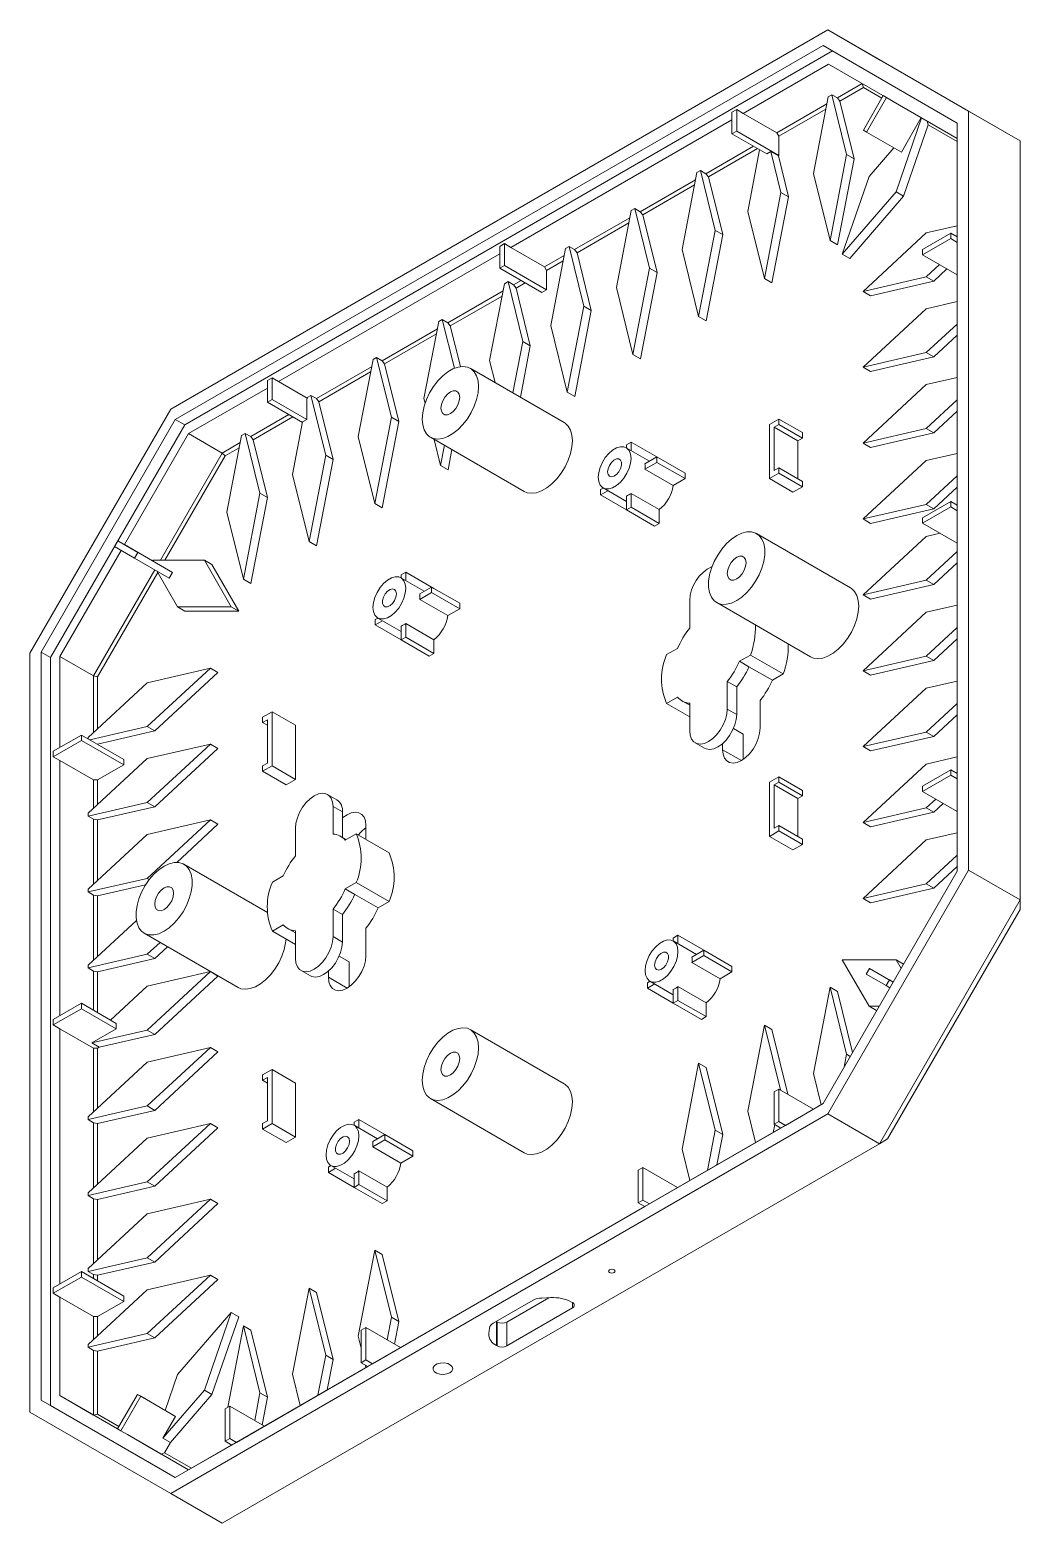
# Model space of a CAD drawing. Header units: inches. Extents: x 1584 to 2535, y 573 to 885.
# Drawn here: x 2462.7 to 2500, y 648.7 to 704.9 of the extents above; entities that cross this region are included whole.
import ezdxf

# ---------------------------------------------------------------- set-up
doc = ezdxf.new("R2010")
doc.units = ezdxf.units.IN

msp = doc.modelspace()

# ---------------------------------------------------------------- linework, layer by layer
at = {"color": 7, "linetype": 'Continuous', "lineweight": 15}
for p, q in [((2492.719, 704.892), (2467.971, 690.605)), ((2498.023, 701.829), (2492.719, 704.892)), ((2492.719, 704.892), (2494.664, 703.769)), ((2492.544, 704.3), (2468.146, 690.216)), ((2492.897, 704.096), (2468.5, 690.012)), ((2497.598, 701.381), (2492.544, 704.3)), ((2492.751, 703.603), (2489.537, 701.748)), ((2495.058, 702.271), (2492.751, 703.603)), ((2499.967, 700.707), (2494.664, 703.769)), ((2492.875, 702.451), (2492.74, 702.373)), ((2493.432, 700.2), (2492.875, 702.451)), ((2492.875, 702.451), (2493.083, 702.33)), ((2494.019, 702.871), (2493.083, 702.33)), ((2493.176, 702.212), (2494.063, 702.724)), ((2494.02, 702.871), (2494.063, 702.724)), ((2494.811, 702.414), (2494.061, 701.115)), ((2494.063, 702.724), (2494.758, 702.322)), ((2494.936, 702.341), (2494.811, 702.414)), ((2494.811, 702.414), (2495.058, 702.271)), ((2489.29, 701.891), (2489.113, 701.789)), ((2489.29, 701.075), (2489.29, 701.891)), ((2489.29, 701.891), (2489.537, 701.748)), ((2492.688, 702.102), (2490.806, 701.016)), ((2490.881, 700.887), (2492.651, 701.908)), ((2492.74, 702.373), (2492.183, 699.479)), ((2493.176, 702.212), (2493.083, 702.33)), ((2493.715, 700.037), (2493.176, 702.212)), ((2494.186, 701.042), (2494.936, 702.341)), ((2494.936, 702.341), (2495.183, 702.199)), ((2495.183, 702.199), (2495.058, 702.271)), ((2497.598, 700.804), (2495.183, 702.199)), ((2489.113, 701.503), (2480.787, 696.697)), ((2489.113, 701.789), (2489.113, 700.973)), ((2489.537, 701.748), (2490.806, 701.016)), ((2496.258, 701.578), (2495.292, 698.787)), ((2495.494, 700.287), (2496.244, 701.586)), ((2496.506, 701.313), (2495.575, 698.624)), ((2496.467, 701.457), (2496.506, 701.313)), ((2496.506, 701.313), (2497.598, 700.682)), ((2497.598, 673.208), (2497.598, 701.381)), ((2498.023, 673.25), (2498.023, 701.829)), ((2498.023, 701.829), (2499.967, 700.707)), ((2489.113, 700.973), (2489.29, 701.075)), ((2489.113, 700.973), (2490.421, 700.217)), ((2489.29, 701.075), (2490.881, 700.156)), ((2490.881, 700.887), (2490.806, 701.016)), ((2490.881, 700.156), (2490.881, 700.887)), ((2494.061, 701.115), (2494.186, 701.042)), ((2494.186, 701.042), (2495.494, 700.287)), ((2489.922, 700.506), (2488.133, 699.473)), ((2488.227, 699.354), (2490.071, 700.419)), ((2490.155, 700.371), (2489.709, 698.051)), ((2490.421, 700.217), (2490.577, 700.307)), ((2490.957, 698.771), (2490.577, 700.307)), ((2490.577, 700.307), (2490.86, 700.144)), ((2490.86, 700.144), (2490.881, 700.156)), ((2492.808, 696.957), (2493.432, 700.2)), ((2493.432, 700.2), (2493.715, 700.037)), ((2494.278, 699.373), (2495.212, 700.45)), ((2499.967, 672.128), (2499.967, 700.707)), ((2487.925, 699.593), (2487.791, 699.515)), ((2488.482, 697.342), (2487.925, 699.593)), ((2487.925, 699.593), (2488.133, 699.473)), ((2491.24, 698.608), (2490.86, 700.144)), ((2493.09, 696.793), (2493.715, 700.037)), ((2487.739, 699.245), (2485.658, 698.044)), ((2485.752, 697.926), (2487.701, 699.051)), ((2487.791, 699.515), (2487.234, 696.622)), ((2488.227, 699.354), (2488.133, 699.473)), ((2488.765, 697.179), (2488.227, 699.354)), ((2492.183, 699.479), (2492.808, 696.957)), ((2493.265, 696.447), (2494.278, 699.373)), ((2490.333, 695.528), (2490.957, 698.771)), ((2490.616, 695.365), (2491.24, 698.608)), ((2490.957, 698.771), (2491.24, 698.608)), ((2495.292, 698.787), (2493.265, 696.447)), ((2495.575, 698.624), (2493.548, 696.283)), ((2495.292, 698.787), (2495.575, 698.624)), ((2485.316, 698.087), (2484.759, 695.193)), ((2485.45, 698.164), (2485.316, 698.087)), ((2485.45, 698.164), (2485.658, 698.044)), ((2486.007, 695.914), (2485.45, 698.164)), ((2485.752, 697.926), (2485.658, 698.044)), ((2486.29, 695.75), (2485.752, 697.926)), ((2489.709, 698.051), (2490.333, 695.528)), ((2485.264, 697.816), (2483.184, 696.616)), ((2483.277, 696.497), (2485.226, 697.622)), ((2487.858, 694.099), (2488.482, 697.342)), ((2488.482, 697.342), (2488.765, 697.179)), ((2496.432, 697.245), (2497.598, 697.515)), ((2480.539, 696.84), (2480.363, 696.738)), ((2480.539, 696.023), (2480.539, 696.84)), ((2480.539, 696.84), (2480.787, 696.697)), ((2488.141, 693.936), (2488.765, 697.179)), ((2492.808, 696.957), (2493.09, 696.793)), ((2494.049, 695.044), (2496.432, 697.245)), ((2496.29, 696.624), (2497.351, 697.236)), ((2497.351, 697.032), (2496.29, 696.42)), ((2497.351, 697.236), (2497.351, 697.032)), ((2497.351, 697.236), (2497.598, 697.093)), ((2497.351, 697.032), (2497.598, 696.889)), ((2480.363, 696.452), (2472.036, 691.645)), ((2480.363, 696.738), (2480.363, 695.921)), ((2480.787, 696.697), (2482.056, 695.964)), ((2482.789, 696.388), (2482.056, 695.964)), ((2482.841, 696.658), (2482.284, 693.764)), ((2482.975, 696.736), (2482.841, 696.658)), ((2482.975, 696.736), (2483.184, 696.616)), ((2483.532, 694.485), (2482.975, 696.736)), ((2483.277, 696.497), (2483.184, 696.616)), ((2483.815, 694.322), (2483.277, 696.497)), ((2487.234, 696.622), (2487.858, 694.099)), ((2493.265, 696.447), (2493.548, 696.283)), ((2496.29, 696.42), (2496.29, 696.624)), ((2496.29, 696.42), (2497.598, 695.665)), ((2480.363, 695.921), (2480.539, 696.023)), ((2480.363, 695.921), (2481.954, 695.003)), ((2480.539, 696.023), (2482.13, 695.105)), ((2482.13, 695.835), (2482.056, 695.964)), ((2482.13, 695.835), (2482.751, 696.194)), ((2482.13, 695.105), (2482.13, 695.835)), ((2485.383, 692.67), (2486.007, 695.914)), ((2485.666, 692.507), (2486.29, 695.75)), ((2486.007, 695.914), (2486.29, 695.75)), ((2496.927, 696.052), (2496.432, 695.594)), ((2497.21, 695.889), (2496.714, 695.431)), ((2479.986, 692.438), (2480.543, 695.331)), ((2480.677, 695.409), (2480.543, 695.331)), ((2480.677, 695.409), (2481.234, 693.158)), ((2480.886, 695.289), (2480.677, 695.409)), ((2481.172, 695.454), (2480.886, 695.289)), ((2480.886, 695.289), (2480.979, 695.17)), ((2480.979, 695.17), (2481.321, 695.368)), ((2480.979, 695.17), (2481.517, 692.995)), ((2481.954, 695.003), (2482.13, 695.105)), ((2484.759, 695.193), (2485.383, 692.67)), ((2490.333, 695.528), (2490.616, 695.365)), ((2496.432, 695.594), (2494.049, 695.044)), ((2496.714, 695.431), (2494.331, 694.881)), ((2496.432, 695.594), (2496.714, 695.431)), ((2480.491, 695.061), (2478.411, 693.86)), ((2478.504, 693.742), (2480.453, 694.867)), ((2494.049, 695.044), (2494.331, 694.881)), ((2496.432, 694.388), (2497.598, 694.657)), ((2478.202, 693.98), (2478.068, 693.903)), ((2478.202, 693.98), (2478.656, 692.147)), ((2478.411, 693.86), (2478.202, 693.98)), ((2482.908, 691.242), (2483.532, 694.485)), ((2483.191, 691.078), (2483.815, 694.322)), ((2483.532, 694.485), (2483.815, 694.322)), ((2487.858, 694.099), (2488.141, 693.936)), ((2494.049, 692.186), (2496.432, 694.388)), ((2478.016, 693.632), (2475.936, 692.431)), ((2476.029, 692.313), (2477.978, 693.438)), ((2477.511, 691.009), (2478.068, 693.903)), ((2478.411, 693.86), (2478.504, 693.742)), ((2478.504, 693.742), (2478.883, 692.211)), ((2482.284, 693.764), (2482.908, 691.242)), ((2497.598, 693.814), (2496.432, 692.737)), ((2481.234, 693.158), (2480.861, 691.221)), ((2481.517, 692.995), (2481.144, 691.057)), ((2481.234, 693.158), (2481.517, 692.995)), ((2497.598, 693.39), (2496.714, 692.573)), ((2475.036, 689.58), (2475.593, 692.474)), ((2475.728, 692.552), (2475.593, 692.474)), ((2475.936, 692.431), (2475.728, 692.552)), ((2475.728, 692.552), (2476.284, 690.301)), ((2475.936, 692.431), (2476.029, 692.313)), ((2476.029, 692.313), (2476.567, 690.138)), ((2480.191, 691.607), (2479.986, 692.438)), ((2485.383, 692.67), (2485.666, 692.507)), ((2496.432, 692.737), (2494.049, 692.186)), ((2496.714, 692.573), (2494.331, 692.023)), ((2496.432, 692.737), (2496.714, 692.573)), ((2471.789, 691.788), (2471.612, 691.686)), ((2471.789, 690.972), (2471.789, 691.788)), ((2471.789, 691.788), (2472.036, 691.645)), ((2475.541, 692.204), (2473.461, 691.003)), ((2473.554, 690.884), (2475.504, 692.009)), ((2482.792, 690.106), (2479.256, 692.147)), ((2494.049, 692.186), (2494.331, 692.023)), ((2496.432, 691.53), (2497.598, 691.799)), ((2471.612, 691.4), (2468.646, 689.688)), ((2471.612, 691.686), (2471.612, 690.87)), ((2472.036, 691.645), (2473.114, 691.023)), ((2482.908, 691.242), (2483.191, 691.078)), ((2494.049, 689.329), (2496.432, 691.53)), ((2467.971, 690.605), (2462.667, 681.419)), ((2471.612, 690.87), (2471.789, 690.972)), ((2471.612, 690.87), (2472.937, 690.105)), ((2471.789, 690.972), (2473.097, 690.216)), ((2473.097, 690.936), (2473.118, 691.045)), ((2473.097, 690.216), (2473.097, 690.936)), ((2473.253, 691.123), (2473.118, 691.045)), ((2473.461, 691.003), (2473.253, 691.123)), ((2473.253, 691.123), (2473.81, 688.872)), ((2473.461, 691.003), (2473.554, 690.884)), ((2473.554, 690.884), (2474.092, 688.709)), ((2477.554, 690.837), (2477.511, 691.009)), ((2497.598, 690.956), (2496.432, 689.879)), ((2468.146, 690.216), (2463.091, 681.461)), ((2468.5, 690.012), (2468.146, 690.216)), ((2472.421, 690.403), (2470.986, 689.574)), ((2471.079, 689.455), (2472.571, 690.316)), ((2472.561, 688.152), (2472.941, 690.127)), ((2472.941, 690.127), (2473.097, 690.216)), ((2476.284, 690.301), (2475.66, 687.058)), ((2476.567, 690.138), (2475.943, 686.894)), ((2476.284, 690.301), (2476.567, 690.138)), ((2490.527, 690.031), (2490.881, 690.235)), ((2490.527, 687.99), (2490.527, 690.031)), ((2490.881, 690.031), (2490.704, 689.929)), ((2490.881, 690.235), (2490.881, 690.031)), ((2490.881, 690.235), (2491.765, 689.725)), ((2490.881, 690.031), (2491.765, 689.521)), ((2497.598, 690.532), (2496.714, 689.715)), ((2468.5, 690.012), (2463.445, 681.257)), ((2468.646, 689.688), (2466.231, 685.505)), ((2468.646, 689.688), (2469.915, 688.956)), ((2470.086, 686.723), (2470.643, 689.616)), ((2470.643, 689.616), (2470.778, 689.694)), ((2470.778, 689.694), (2471.335, 687.444)), ((2470.986, 689.574), (2470.778, 689.694)), ((2470.986, 689.574), (2471.079, 689.455)), ((2475.66, 687.058), (2475.036, 689.58)), ((2477.756, 689.549), (2481.292, 687.508)), ((2478.135, 688.486), (2477.892, 689.471)), ((2490.704, 689.929), (2490.704, 688.296)), ((2490.704, 689.929), (2491.588, 689.419)), ((2491.765, 689.521), (2491.588, 689.419)), ((2491.765, 689.725), (2491.765, 689.521)), ((2496.432, 689.879), (2494.049, 689.329)), ((2496.714, 689.715), (2494.331, 689.165)), ((2496.432, 689.879), (2496.714, 689.715)), ((2469.915, 688.956), (2467.584, 684.918)), ((2470.591, 689.346), (2469.915, 688.956)), ((2469.915, 688.956), (2470.021, 688.844)), ((2470.021, 688.844), (2470.554, 689.152)), ((2471.079, 689.455), (2471.618, 687.28)), ((2478.281, 689.246), (2478.135, 688.486)), ((2478.564, 689.083), (2478.418, 688.323)), ((2486.011, 688.648), (2485.131, 689.156)), ((2485.136, 689.266), (2485.312, 689.368)), ((2485.136, 689.154), (2485.136, 689.266)), ((2485.312, 689.368), (2485.312, 689.051)), ((2485.312, 689.368), (2486.373, 688.756)), ((2491.588, 689.419), (2491.588, 687.99)), ((2494.049, 689.329), (2494.331, 689.165)), ((2496.432, 688.672), (2497.598, 688.941)), ((2467.754, 684.918), (2470.021, 688.844)), ((2473.81, 688.872), (2473.185, 685.629)), ((2474.092, 688.709), (2473.468, 685.466)), ((2473.81, 688.872), (2474.092, 688.709)), ((2478.135, 688.486), (2478.418, 688.323)), ((2485.836, 688.548), (2486.285, 688.807)), ((2486.285, 688.602), (2485.836, 688.344)), ((2485.836, 688.344), (2486.897, 687.731)), ((2486.285, 688.807), (2486.285, 688.602)), ((2486.285, 688.807), (2487.345, 688.194)), ((2486.285, 688.602), (2487.345, 687.99)), ((2486.373, 688.756), (2486.373, 688.756)), ((2490.704, 688.296), (2490.881, 688.398)), ((2490.881, 688.398), (2490.881, 688.194)), ((2490.881, 688.398), (2491.765, 687.888)), ((2494.049, 686.471), (2496.432, 688.672)), ((2473.185, 685.629), (2472.561, 688.152)), ((2487.345, 687.99), (2486.897, 687.731)), ((2487.345, 688.194), (2487.345, 687.99)), ((2490.881, 688.194), (2490.527, 687.99)), ((2490.527, 687.99), (2491.411, 687.479)), ((2490.881, 688.194), (2491.765, 687.683)), ((2491.765, 687.888), (2491.765, 687.683)), ((2497.598, 688.098), (2496.432, 687.021)), ((2471.335, 687.444), (2470.711, 684.2)), ((2471.618, 687.28), (2470.993, 684.037)), ((2471.335, 687.444), (2471.618, 687.28)), ((2484.163, 687.582), (2484.26, 687.638)), ((2484.163, 687.378), (2484.163, 687.582)), ((2484.437, 687.536), (2484.163, 687.378)), ((2484.163, 687.378), (2485.136, 686.817)), ((2484.256, 687.641), (2485.136, 687.133)), ((2485.136, 686.816), (2485.136, 687.334)), ((2486.373, 686.824), (2485.312, 687.436)), ((2485.312, 687.436), (2485.312, 686.918)), ((2491.765, 687.683), (2491.411, 687.479)), ((2497.598, 687.674), (2496.714, 686.857)), ((2470.711, 684.2), (2470.086, 686.723)), ((2475.66, 687.058), (2475.943, 686.894)), ((2485.312, 686.918), (2485.136, 686.816)), ((2485.136, 686.816), (2486.196, 686.204)), ((2485.312, 686.918), (2486.373, 686.306)), ((2486.373, 686.824), (2486.373, 686.306)), ((2496.432, 687.021), (2494.049, 686.471)), ((2496.714, 686.857), (2494.331, 686.307)), ((2496.29, 686.519), (2497.351, 687.131)), ((2497.351, 686.927), (2496.29, 686.315)), ((2496.432, 687.021), (2496.714, 686.857)), ((2497.351, 687.131), (2497.351, 686.927)), ((2497.351, 687.131), (2497.598, 686.989)), ((2497.351, 686.927), (2497.598, 686.784)), ((2486.373, 686.306), (2486.196, 686.204)), ((2494.049, 686.471), (2494.331, 686.307)), ((2496.29, 686.315), (2496.29, 686.519)), ((2496.29, 686.315), (2497.598, 685.56)), ((2465.984, 685.648), (2465.859, 685.432)), ((2466.734, 685.215), (2465.984, 685.648)), ((2465.984, 685.648), (2466.231, 685.505)), ((2473.185, 685.629), (2473.468, 685.466)), ((2493.575, 683.879), (2490.04, 685.92)), ((2496.432, 685.814), (2494.049, 683.613)), ((2496.951, 685.934), (2496.432, 685.814)), ((2466.106, 685.289), (2463.799, 681.292)), ((2465.859, 685.432), (2466.609, 684.999)), ((2466.231, 685.505), (2467.292, 684.893)), ((2466.609, 684.999), (2466.734, 685.215)), ((2466.609, 684.999), (2467.917, 684.243)), ((2466.734, 685.215), (2468.042, 684.46)), ((2496.432, 684.163), (2497.598, 685.241)), ((2467.375, 684.556), (2465.067, 680.559)), ((2465.217, 680.524), (2467.483, 684.45)), ((2467.292, 684.893), (2467.307, 684.918)), ((2468.042, 684.46), (2467.292, 684.893)), ((2467.307, 684.918), (2469.24, 684.918)), ((2468.226, 683.163), (2467.445, 684.516)), ((2467.917, 684.243), (2468.042, 684.46)), ((2469.24, 684.918), (2470.253, 683.162)), ((2469.24, 684.918), (2469.523, 684.755)), ((2469.523, 684.755), (2470.536, 682.999)), ((2476.827, 684.47), (2476.65, 684.367)), ((2476.827, 684.153), (2476.827, 684.47)), ((2476.827, 684.47), (2477.888, 683.857)), ((2496.714, 684), (2497.598, 684.816)), ((2470.711, 684.2), (2470.993, 684.037)), ((2477.525, 683.75), (2476.646, 684.258)), ((2476.65, 684.367), (2476.65, 684.255)), ((2477.799, 683.908), (2477.351, 683.649)), ((2477.799, 683.704), (2477.799, 683.908)), ((2477.799, 683.908), (2478.86, 683.296)), ((2477.888, 683.857), (2477.888, 683.857)), ((2494.049, 683.613), (2496.432, 684.163)), ((2494.331, 683.449), (2496.714, 684)), ((2496.432, 684.163), (2496.714, 684)), ((2477.351, 683.445), (2477.799, 683.704)), ((2477.351, 683.445), (2478.412, 682.833)), ((2477.799, 683.704), (2478.86, 683.092)), ((2478.86, 683.092), (2478.86, 683.296)), ((2487.522, 682.361), (2487.522, 683.397)), ((2488.54, 683.322), (2492.075, 681.281)), ((2494.049, 683.613), (2494.331, 683.449)), ((2470.253, 683.162), (2468.226, 683.163)), ((2468.226, 683.163), (2468.509, 682.999)), ((2470.536, 682.999), (2468.509, 682.999)), ((2470.253, 683.162), (2470.536, 682.999)), ((2475.775, 682.74), (2475.678, 682.683)), ((2475.771, 682.742), (2476.65, 682.234)), ((2478.412, 682.833), (2478.86, 683.092)), ((2496.432, 682.956), (2494.049, 680.755)), ((2497.598, 683.225), (2496.432, 682.956)), ((2475.678, 682.683), (2475.678, 682.479)), ((2475.678, 682.479), (2475.952, 682.638)), ((2475.678, 682.479), (2476.65, 681.918)), ((2476.65, 682.436), (2476.65, 681.918)), ((2477.888, 681.925), (2476.827, 682.538)), ((2476.827, 682.02), (2476.827, 682.538)), ((2496.432, 681.305), (2497.598, 682.383)), ((2476.65, 681.918), (2476.827, 682.02)), ((2476.65, 681.918), (2477.711, 681.306)), ((2476.827, 682.02), (2477.888, 681.408)), ((2477.888, 681.408), (2477.888, 681.925)), ((2486.65, 681.363), (2487.06, 681.599)), ((2496.714, 681.142), (2497.598, 681.958)), ((2462.667, 681.419), (2462.667, 652.84)), ((2463.091, 681.461), (2463.091, 653.288)), ((2463.445, 681.257), (2463.091, 681.461)), ((2463.445, 681.257), (2463.445, 653.084)), ((2463.799, 681.292), (2463.799, 677.867)), ((2463.799, 681.292), (2465.067, 680.559)), ((2477.711, 681.306), (2477.888, 681.408)), ((2489.808, 681.348), (2489.398, 681.112)), ((2489.398, 681.112), (2489.752, 680.908)), ((2489.808, 681.348), (2491.045, 680.634)), ((2494.049, 680.755), (2496.432, 681.305)), ((2494.331, 680.592), (2496.714, 681.142)), ((2496.432, 681.305), (2496.714, 681.142)), ((2465.067, 680.559), (2465.067, 678.44)), ((2465.067, 680.559), (2465.217, 680.524)), ((2465.217, 678.578), (2465.217, 680.524)), ((2467.087, 678.654), (2469.47, 680.855)), ((2469.47, 680.855), (2467.087, 680.305)), ((2467.369, 678.491), (2469.752, 680.692)), ((2469.47, 680.855), (2469.752, 680.692)), ((2489.752, 680.908), (2490.636, 680.397)), ((2491.045, 680.634), (2490.636, 680.397)), ((2494.049, 680.755), (2494.331, 680.592)), ((2467.087, 680.305), (2464.859, 678.248)), ((2488.936, 680.349), (2488.936, 679.314)), ((2489.29, 680.145), (2488.936, 680.349)), ((2489.29, 680.145), (2489.29, 679.11)), ((2496.432, 680.098), (2494.049, 677.897)), ((2497.598, 680.367), (2496.432, 680.098)), ((2487.06, 679.762), (2486.65, 679.525)), ((2486.65, 679.525), (2487.522, 679.022)), ((2487.229, 679.623), (2487.522, 679.454)), ((2487.522, 678.498), (2487.522, 679.533)), ((2490.174, 679.635), (2490.174, 678.6)), ((2496.432, 678.447), (2497.598, 679.525)), ((2471.789, 679.214), (2471.435, 679.009)), ((2471.435, 679.009), (2471.435, 678.805)), ((2471.435, 678.805), (2471.612, 678.907)), ((2471.435, 678.805), (2471.612, 678.703)), ((2471.612, 678.907), (2471.612, 677.274)), ((2471.789, 677.172), (2471.789, 679.214)), ((2471.789, 679.214), (2472.673, 678.703)), ((2489.29, 679.11), (2488.936, 679.314)), ((2496.714, 678.284), (2497.598, 679.1)), ((2464.612, 678.336), (2463.551, 677.724)), ((2464.612, 678.132), (2464.612, 678.336)), ((2464.612, 678.336), (2466.203, 677.418)), ((2464.859, 678.248), (2464.859, 678.193)), ((2464.926, 678.155), (2467.087, 678.654)), ((2465.217, 677.994), (2467.369, 678.491)), ((2467.087, 678.654), (2467.369, 678.491)), ((2472.673, 676.662), (2472.673, 678.703)), ((2489.168, 678.582), (2489.537, 678.37)), ((2489.537, 677.42), (2489.537, 678.37)), ((2494.049, 677.897), (2496.432, 678.447)), ((2494.331, 677.734), (2496.714, 678.284)), ((2496.432, 678.447), (2496.714, 678.284)), ((2463.551, 677.52), (2464.612, 678.132)), ((2463.551, 677.724), (2463.551, 677.52)), ((2464.612, 678.132), (2466.203, 677.214)), ((2465.217, 677.994), (2465.2, 677.997)), ((2465.217, 677.987), (2465.217, 677.994)), ((2467.087, 675.796), (2469.47, 677.997)), ((2469.47, 677.997), (2467.087, 677.447)), ((2467.369, 675.633), (2469.752, 677.834)), ((2469.47, 677.997), (2469.752, 677.834)), ((2487.729, 678.04), (2488.083, 677.836)), ((2488.759, 677.783), (2488.759, 678.013)), ((2494.049, 677.897), (2494.331, 677.734)), ((2463.551, 677.52), (2463.799, 677.377)), ((2463.799, 677.377), (2463.799, 667.762)), ((2463.799, 677.377), (2465.067, 676.645)), ((2467.087, 677.447), (2464.859, 675.39)), ((2465.217, 676.645), (2466.203, 677.214)), ((2466.203, 677.214), (2466.203, 677.418)), ((2471.612, 677.274), (2471.435, 677.172)), ((2471.435, 676.968), (2471.789, 677.172)), ((2471.435, 677.172), (2471.435, 676.968)), ((2471.789, 677.172), (2472.673, 676.662)), ((2496.432, 677.24), (2494.049, 675.039)), ((2497.598, 677.51), (2496.432, 677.24)), ((2465.067, 676.645), (2465.067, 675.582)), ((2465.067, 676.645), (2465.217, 676.645)), ((2465.217, 675.72), (2465.217, 676.645)), ((2471.435, 676.968), (2472.319, 676.458)), ((2472.319, 676.458), (2472.673, 676.662)), ((2490.881, 676.762), (2490.527, 676.558)), ((2490.527, 676.558), (2490.527, 674.517)), ((2490.704, 676.456), (2490.881, 676.558)), ((2490.881, 676.558), (2490.881, 676.762)), ((2490.881, 676.762), (2491.765, 676.252)), ((2490.881, 676.558), (2491.765, 676.048)), ((2496.29, 676.414), (2497.351, 677.027)), ((2497.351, 676.823), (2496.29, 676.21)), ((2497.351, 677.027), (2497.351, 676.823)), ((2497.351, 677.027), (2497.598, 676.884)), ((2497.351, 676.823), (2497.598, 676.68)), ((2474.233, 675.895), (2473.88, 676.099)), ((2490.704, 674.823), (2490.704, 676.456)), ((2490.704, 676.456), (2491.588, 675.946)), ((2491.588, 675.946), (2491.765, 676.048)), ((2491.765, 676.048), (2491.765, 676.252)), ((2496.29, 676.21), (2496.29, 676.414)), ((2496.29, 676.21), (2497.598, 675.455)), ((2464.859, 675.282), (2467.087, 675.796)), ((2465.217, 675.136), (2467.369, 675.633)), ((2467.087, 675.796), (2467.369, 675.633)), ((2474.087, 674.606), (2474.087, 675.641)), ((2474.441, 675.437), (2474.087, 675.641)), ((2474.441, 674.48), (2474.441, 675.437)), ((2491.588, 674.517), (2491.588, 675.946)), ((2494.049, 675.039), (2496.432, 675.589)), ((2494.331, 674.876), (2496.714, 675.426)), ((2496.432, 675.589), (2496.791, 675.921)), ((2496.432, 675.589), (2496.714, 675.426)), ((2496.714, 675.426), (2497.074, 675.758)), ((2464.859, 675.282), (2464.859, 675.39)), ((2464.859, 675.282), (2465.067, 675.162)), ((2465.067, 675.162), (2465.067, 672.724)), ((2465.217, 675.136), (2465.067, 675.162)), ((2465.217, 672.862), (2465.217, 675.136)), ((2469.47, 675.139), (2467.087, 674.589)), ((2467.087, 672.938), (2469.47, 675.139)), ((2468.198, 673.54), (2469.752, 674.976)), ((2469.47, 675.139), (2469.752, 674.976)), ((2475.324, 674.402), (2475.324, 674.927)), ((2490.881, 674.925), (2490.704, 674.823)), ((2490.881, 674.721), (2490.881, 674.925)), ((2490.881, 674.925), (2491.765, 674.415)), ((2494.049, 675.039), (2494.331, 674.876)), ((2467.087, 674.589), (2464.859, 672.532)), ((2472.673, 674.825), (2472.673, 673.789)), ((2474.584, 674.397), (2474.38, 674.515)), ((2474.959, 674.613), (2474.549, 674.377)), ((2474.959, 674.613), (2476.196, 673.899)), ((2490.527, 674.517), (2490.881, 674.721)), ((2490.527, 674.517), (2491.411, 674.006)), ((2490.881, 674.721), (2491.765, 674.211)), ((2491.765, 674.211), (2491.765, 674.415)), ((2496.432, 674.382), (2494.049, 672.181)), ((2497.598, 674.652), (2496.432, 674.382)), ((2491.411, 674.006), (2491.765, 674.211)), ((2496.432, 672.731), (2497.598, 673.809)), ((2471.615, 671.656), (2468.473, 673.47)), ((2492.544, 664.453), (2497.598, 673.208)), ((2492.719, 664.065), (2498.023, 673.25)), ((2496.714, 672.568), (2497.598, 673.384)), ((2498.023, 673.25), (2499.967, 672.128)), ((2464.859, 672.424), (2467.087, 672.938)), ((2465.217, 672.278), (2467.029, 672.696)), ((2467.087, 672.938), (2467.166, 672.892)), ((2472.211, 673.027), (2471.801, 672.79)), ((2474.549, 672.539), (2474.959, 672.776)), ((2474.959, 672.776), (2476.196, 672.061)), ((2494.049, 672.181), (2496.432, 672.731)), ((2496.432, 672.731), (2496.714, 672.568)), ((2464.859, 672.532), (2464.859, 672.424)), ((2465.067, 672.304), (2464.859, 672.424)), ((2465.067, 672.304), (2465.067, 669.866)), ((2465.217, 672.278), (2465.067, 672.304)), ((2465.217, 670.004), (2465.217, 672.278)), ((2474.549, 672.539), (2474.903, 672.335)), ((2474.903, 672.335), (2475.787, 671.825)), ((2475.787, 671.825), (2476.196, 672.061)), ((2494.049, 672.181), (2494.331, 672.018)), ((2494.331, 672.018), (2496.714, 672.568)), ((2494.664, 662.942), (2499.967, 672.128)), ((2499.967, 671.769), (2499.967, 672.128)), ((2474.087, 670.742), (2474.087, 671.777)), ((2474.441, 671.573), (2474.087, 671.777)), ((2474.441, 670.538), (2474.441, 671.573)), ((2499.967, 671.769), (2494.974, 663.122)), ((2466.679, 671.354), (2464.859, 669.674)), ((2471.801, 670.953), (2472.211, 671.189)), ((2471.801, 670.953), (2472.673, 670.45)), ((2472.38, 671.051), (2472.673, 670.882)), ((2472.673, 670.961), (2472.673, 669.925)), ((2475.324, 670.027), (2475.324, 671.063)), ((2466.973, 670.872), (2470.509, 668.831)), ((2467.087, 670.08), (2467.57, 670.527)), ((2467.369, 669.917), (2467.853, 670.364)), ((2474.441, 670.538), (2474.087, 670.742)), ((2487.778, 670.072), (2486.899, 670.58)), ((2486.903, 670.689), (2487.08, 670.792)), ((2486.903, 670.577), (2486.903, 670.689)), ((2487.08, 670.792), (2488.141, 670.179)), ((2487.08, 670.792), (2487.08, 670.475)), ((2464.859, 669.566), (2467.087, 670.08)), ((2465.217, 669.42), (2467.369, 669.917)), ((2467.087, 670.08), (2467.369, 669.917)), ((2474.319, 670.01), (2474.688, 669.797)), ((2474.688, 669.797), (2474.688, 668.847)), ((2487.604, 669.971), (2488.052, 670.23)), ((2488.052, 670.026), (2487.604, 669.767)), ((2488.052, 670.23), (2488.052, 670.026)), ((2488.052, 670.23), (2489.113, 669.618)), ((2488.052, 670.026), (2489.113, 669.414)), ((2488.141, 670.179), (2488.141, 670.179)), ((2494.278, 668.118), (2493.265, 669.874)), ((2493.265, 669.874), (2495.292, 669.874)), ((2495.292, 669.874), (2495.482, 669.544)), ((2495.292, 669.874), (2495.575, 669.71)), ((2464.859, 669.674), (2464.859, 669.566)), ((2465.067, 669.446), (2464.859, 669.566)), ((2465.067, 669.446), (2465.067, 667.969)), ((2465.217, 669.42), (2465.067, 669.446)), ((2465.217, 667.882), (2465.217, 669.42)), ((2469.47, 669.424), (2467.087, 667.222)), ((2467.087, 668.873), (2469.47, 669.424)), ((2469.752, 669.26), (2467.369, 667.059)), ((2469.47, 669.424), (2469.752, 669.26)), ((2472.88, 669.467), (2473.233, 669.263)), ((2473.91, 669.441), (2473.91, 669.211)), ((2487.604, 669.767), (2488.665, 669.155)), ((2489.113, 669.414), (2488.665, 669.155)), ((2489.113, 669.618), (2489.113, 669.414)), ((2494.293, 669.548), (2494.168, 669.332)), ((2494.168, 669.332), (2494.918, 668.899)), ((2495.043, 669.115), (2494.293, 669.548)), ((2494.293, 669.548), (2495.187, 669.032)), ((2495.575, 669.71), (2495.577, 669.707)), ((2465.707, 667.599), (2467.087, 668.873)), ((2485.931, 669.005), (2486.028, 669.062)), ((2485.931, 668.801), (2485.931, 669.005)), ((2486.205, 668.959), (2485.931, 668.801)), ((2485.931, 668.801), (2486.903, 668.24)), ((2486.024, 669.064), (2486.903, 668.556)), ((2486.903, 668.24), (2486.903, 668.758)), ((2488.141, 668.247), (2487.08, 668.86)), ((2487.08, 668.86), (2487.08, 668.342)), ((2492.183, 665.593), (2492.808, 668.836)), ((2492.808, 668.836), (2493.432, 666.313)), ((2492.808, 668.836), (2493.09, 668.673)), ((2493.09, 668.673), (2493.657, 666.382)), ((2494.918, 668.899), (2495.043, 669.115)), ((2494.918, 668.899), (2495.062, 668.815)), ((2495.043, 669.115), (2495.187, 669.032)), ((2464.612, 668.232), (2463.551, 667.619)), ((2464.612, 668.028), (2464.612, 668.232)), ((2464.612, 668.232), (2465.92, 667.476)), ((2487.08, 668.342), (2486.903, 668.24)), ((2486.903, 668.24), (2487.964, 667.628)), ((2487.08, 668.342), (2488.141, 667.73)), ((2488.141, 668.247), (2488.141, 667.73)), ((2494.66, 668.118), (2494.278, 668.118)), ((2494.278, 668.118), (2494.561, 667.955)), ((2463.551, 667.415), (2464.612, 668.028)), ((2463.551, 667.619), (2463.551, 667.415)), ((2464.612, 668.028), (2465.92, 667.272)), ((2488.141, 667.73), (2487.964, 667.628)), ((2494.565, 667.955), (2494.561, 667.955)), ((2463.551, 667.415), (2463.799, 667.272)), ((2463.799, 667.272), (2463.799, 657.658)), ((2465.067, 666.54), (2463.799, 667.272)), ((2464.998, 666.74), (2465.92, 667.272)), ((2467.087, 667.222), (2464.998, 666.74)), ((2467.369, 667.059), (2465.281, 666.577)), ((2465.92, 667.272), (2465.92, 667.476)), ((2467.087, 667.222), (2467.369, 667.059)), ((2482.792, 665.202), (2479.256, 667.243)), ((2489.709, 664.164), (2490.333, 667.407)), ((2490.333, 667.407), (2490.935, 664.972)), ((2490.333, 667.407), (2490.616, 667.244)), ((2490.616, 667.244), (2491.218, 664.809)), ((2464.998, 666.74), (2465.281, 666.577)), ((2465.067, 666.54), (2465.067, 664.15)), ((2465.067, 666.54), (2465.217, 666.54)), ((2465.217, 666.54), (2465.281, 666.577)), ((2465.217, 664.288), (2465.217, 666.54)), ((2467.087, 666.016), (2469.47, 666.566)), ((2469.47, 666.566), (2467.087, 664.365)), ((2469.47, 666.566), (2469.752, 666.402)), ((2464.859, 663.958), (2467.087, 666.016)), ((2469.752, 666.402), (2467.369, 664.201)), ((2487.234, 662.735), (2487.858, 665.979)), ((2487.858, 665.979), (2488.482, 663.456)), ((2487.858, 665.979), (2488.141, 665.815)), ((2493.432, 666.313), (2493.339, 665.831)), ((2493.432, 666.313), (2493.571, 666.233)), ((2471.435, 665.537), (2471.789, 665.741)), ((2471.435, 665.332), (2471.435, 665.537)), ((2471.612, 665.434), (2471.435, 665.332)), ((2471.435, 665.332), (2471.612, 665.23)), ((2471.612, 663.801), (2471.612, 665.434)), ((2471.789, 665.741), (2471.789, 663.699)), ((2471.789, 665.741), (2472.673, 665.23)), ((2488.141, 665.815), (2488.765, 663.293)), ((2492.475, 664.414), (2492.183, 665.593)), ((2472.673, 665.23), (2472.673, 663.189)), ((2490.704, 664.902), (2490.881, 665.004)), ((2490.704, 663.677), (2490.704, 664.902)), ((2490.881, 665.004), (2490.881, 663.779)), ((2490.881, 665.004), (2492.189, 664.249)), ((2467.087, 664.365), (2464.859, 663.85)), ((2467.369, 664.201), (2465.217, 663.704)), ((2467.087, 664.365), (2467.369, 664.201)), ((2468.146, 650.369), (2492.544, 664.453)), ((2477.756, 664.645), (2481.292, 662.604)), ((2490, 662.985), (2489.709, 664.164)), ((2491.128, 663.636), (2492.544, 664.453)), ((2464.859, 663.958), (2464.859, 663.85)), ((2464.859, 663.85), (2465.067, 663.73)), ((2465.067, 663.73), (2465.067, 661.292)), ((2465.067, 663.73), (2465.217, 663.704)), ((2465.217, 661.43), (2465.217, 663.704)), ((2469.47, 663.708), (2467.087, 661.507)), ((2467.087, 663.158), (2469.47, 663.708)), ((2467.971, 649.777), (2492.719, 664.065)), ((2469.47, 663.708), (2469.752, 663.545)), ((2471.435, 663.699), (2471.612, 663.801)), ((2471.789, 663.699), (2471.435, 663.495)), ((2471.435, 663.495), (2471.435, 663.699)), ((2471.789, 663.699), (2472.673, 663.189)), ((2475.758, 663.132), (2474.878, 663.64)), ((2475.059, 663.852), (2474.882, 663.75)), ((2474.882, 663.75), (2474.882, 663.638)), ((2475.059, 663.852), (2476.12, 663.24)), ((2475.059, 663.536), (2475.059, 663.852)), ((2490.722, 663.666), (2490.665, 663.369)), ((2490.881, 663.779), (2490.704, 663.677)), ((2490.704, 663.677), (2490.951, 663.534)), ((2490.881, 663.779), (2491.128, 663.636)), ((2490.951, 663.534), (2491.128, 663.636)), ((2492.719, 664.065), (2494.664, 662.942)), ((2464.859, 661.1), (2467.087, 663.158)), ((2469.752, 663.545), (2467.369, 661.343)), ((2471.435, 663.495), (2472.319, 662.985)), ((2472.673, 663.189), (2472.319, 662.985)), ((2476.032, 663.291), (2475.583, 663.032)), ((2475.583, 662.828), (2476.032, 663.086)), ((2476.032, 663.086), (2476.032, 663.291)), ((2476.032, 663.291), (2477.092, 662.678)), ((2476.032, 663.086), (2477.092, 662.474)), ((2476.12, 663.24), (2476.12, 663.24)), ((2486.002, 660.677), (2490.951, 663.534)), ((2488.482, 663.456), (2488.19, 661.94)), ((2488.482, 663.456), (2488.765, 663.293)), ((2488.765, 663.293), (2488.544, 662.144)), ((2494.974, 663.122), (2494.664, 662.942)), ((2469.915, 648.655), (2494.664, 662.942)), ((2475.583, 662.828), (2476.644, 662.215)), ((2476.644, 662.215), (2477.092, 662.474)), ((2477.092, 662.474), (2477.092, 662.678)), ((2487.525, 661.556), (2487.234, 662.735)), ((2474.007, 662.122), (2473.91, 662.066)), ((2473.91, 662.066), (2473.91, 661.862)), ((2473.91, 661.862), (2474.184, 662.02)), ((2474.003, 662.125), (2474.882, 661.617)), ((2476.12, 661.308), (2475.059, 661.92)), ((2475.059, 661.402), (2475.059, 661.92)), ((2485.577, 661.942), (2485.754, 662.044)), ((2485.577, 660.717), (2485.577, 661.942)), ((2485.754, 662.044), (2485.754, 660.82)), ((2485.754, 662.044), (2487.063, 661.289)), ((2467.087, 661.507), (2464.859, 660.992)), ((2467.087, 661.507), (2467.369, 661.343)), ((2473.91, 661.862), (2474.882, 661.301)), ((2474.882, 661.818), (2474.882, 661.3)), ((2474.882, 661.3), (2475.059, 661.402)), ((2475.059, 661.402), (2476.12, 660.79)), ((2464.859, 661.1), (2464.859, 660.992)), ((2464.859, 660.992), (2465.067, 660.872)), ((2465.067, 660.872), (2465.067, 658.435)), ((2465.067, 660.872), (2465.217, 660.846)), ((2467.369, 661.343), (2465.217, 660.846)), ((2465.217, 658.573), (2465.217, 660.846)), ((2467.087, 660.3), (2469.47, 660.85)), ((2469.47, 660.85), (2467.087, 658.649)), ((2469.47, 660.85), (2469.752, 660.687)), ((2474.882, 661.3), (2475.943, 660.688)), ((2475.943, 660.688), (2476.12, 660.79)), ((2476.12, 660.79), (2476.12, 661.308)), ((2485.754, 660.82), (2485.577, 660.717)), ((2485.754, 660.82), (2486.002, 660.677)), ((2464.859, 658.242), (2467.087, 660.3)), ((2469.752, 660.687), (2467.369, 658.485)), ((2475.572, 654.656), (2485.825, 660.575)), ((2485.577, 660.717), (2485.825, 660.575)), ((2485.825, 660.575), (2486.002, 660.677)), ((2467.087, 658.649), (2464.859, 658.135)), ((2467.087, 658.649), (2467.369, 658.485)), ((2475.66, 658.937), (2475.036, 655.694)), ((2476.284, 656.415), (2475.66, 658.937)), ((2475.66, 658.937), (2475.943, 658.774)), ((2476.567, 656.251), (2475.943, 658.774)), ((2464.612, 658.127), (2463.551, 657.515)), ((2464.612, 657.923), (2464.612, 658.127)), ((2464.612, 658.127), (2466.203, 657.208)), ((2464.859, 658.242), (2464.859, 658.135)), ((2464.859, 658.135), (2465.067, 658.014)), ((2465.067, 658.014), (2465.217, 657.988)), ((2465.067, 658.014), (2465.067, 657.864)), ((2467.369, 658.485), (2465.217, 657.988)), ((2465.217, 657.778), (2465.217, 657.988)), ((2467.087, 657.442), (2469.47, 657.992)), ((2469.47, 657.992), (2467.087, 655.791)), ((2469.47, 657.992), (2469.752, 657.829)), ((2463.551, 657.311), (2464.612, 657.923)), ((2463.551, 657.515), (2463.551, 657.311)), ((2464.612, 657.923), (2466.203, 657.004)), ((2464.859, 655.384), (2467.087, 657.442)), ((2469.752, 657.829), (2467.369, 655.628)), ((2473.185, 657.508), (2472.561, 654.265)), ((2473.81, 654.986), (2473.185, 657.508)), ((2473.185, 657.508), (2473.468, 657.345)), ((2463.551, 657.311), (2463.799, 657.168)), ((2463.799, 657.168), (2463.799, 653.457)), ((2463.799, 657.168), (2465.067, 656.435)), ((2465.217, 656.435), (2466.203, 657.004)), ((2466.203, 657.004), (2466.203, 657.208)), ((2474.092, 654.823), (2473.468, 657.345)), ((2481.627, 657.049), (2480.123, 656.181)), ((2482.216, 657.144), (2480.628, 656.227)), ((2482.294, 657.147), (2481.945, 657.133)), ((2483.103, 656.962), (2483.072, 656.98)), ((2465.067, 656.435), (2465.067, 655.577)), ((2465.067, 656.435), (2465.217, 656.435)), ((2465.217, 655.715), (2465.217, 656.435)), ((2468.226, 654.249), (2470.253, 656.59)), ((2470.253, 656.59), (2469.24, 653.664)), ((2470.536, 656.426), (2469.523, 653.501)), ((2470.253, 656.59), (2470.536, 656.426)), ((2476.121, 655.564), (2476.284, 656.415)), ((2476.284, 656.415), (2476.567, 656.251)), ((2480.628, 655.329), (2483.103, 656.758)), ((2467.087, 655.791), (2464.859, 655.277)), ((2467.087, 655.791), (2467.369, 655.628)), ((2470.711, 656.08), (2470.122, 653.02)), ((2471.335, 653.557), (2470.711, 656.08)), ((2470.711, 656.08), (2470.993, 655.916)), ((2471.618, 653.394), (2470.993, 655.916)), ((2475.324, 656.023), (2475.148, 655.921)), ((2475.148, 655.921), (2475.148, 654.696)), ((2475.324, 654.799), (2475.324, 656.023)), ((2475.324, 656.023), (2476.633, 655.268)), ((2476.404, 655.4), (2476.567, 656.251)), ((2479.978, 655.997), (2479.953, 655.796)), ((2480.244, 656.245), (2480.244, 655.347)), ((2480.274, 656.227), (2480.244, 656.245)), ((2480.274, 655.329), (2480.274, 656.227)), ((2480.628, 656.227), (2480.628, 655.329)), ((2464.859, 655.384), (2464.859, 655.277)), ((2464.859, 655.277), (2465.067, 655.156)), ((2467.369, 655.628), (2465.217, 655.131)), ((2475.036, 655.694), (2475.148, 655.243)), ((2480.244, 655.347), (2480.274, 655.329)), ((2465.067, 655.156), (2465.067, 652.725)), ((2465.067, 655.156), (2465.217, 655.131)), ((2465.217, 652.76), (2465.217, 655.131)), ((2473.518, 653.47), (2473.81, 654.986)), ((2473.81, 654.986), (2474.092, 654.823)), ((2473.871, 653.674), (2474.092, 654.823)), ((2475.148, 654.696), (2475.324, 654.799)), ((2475.148, 654.696), (2475.395, 654.554)), ((2475.305, 654.605), (2475.328, 654.515)), ((2475.324, 654.799), (2475.572, 654.656)), ((2475.572, 654.656), (2475.395, 654.554)), ((2467.76, 652.902), (2468.226, 654.249)), ((2470.445, 651.696), (2475.395, 654.554)), ((2472.561, 654.265), (2472.853, 653.086)), ((2466.716, 653.504), (2465.966, 652.205)), ((2466.841, 653.432), (2466.716, 653.504)), ((2466.716, 653.504), (2468.024, 652.749)), ((2469.24, 653.664), (2467.677, 651.86)), ((2469.523, 653.501), (2467.96, 651.697)), ((2469.24, 653.664), (2469.523, 653.501)), ((2471.136, 652.523), (2471.335, 653.557)), ((2471.335, 653.557), (2471.618, 653.394)), ((2463.091, 653.288), (2468.146, 650.369)), ((2463.445, 653.084), (2463.091, 653.288)), ((2463.445, 653.084), (2468.146, 650.369)), ((2463.799, 653.457), (2465.966, 652.205)), ((2463.799, 653.457), (2465.067, 652.725)), ((2466.091, 652.133), (2466.841, 653.432)), ((2466.841, 653.432), (2468.149, 652.677)), ((2470.198, 653.064), (2470.021, 652.962)), ((2470.021, 652.962), (2470.021, 651.737)), ((2470.198, 651.839), (2470.198, 653.064)), ((2470.198, 653.064), (2471.506, 652.309)), ((2471.418, 652.359), (2471.618, 653.394)), ((2462.667, 652.84), (2467.971, 649.777)), ((2465.067, 652.725), (2465.217, 652.76)), ((2465.067, 652.725), (2465.966, 652.205)), ((2466.019, 652.297), (2465.217, 652.76)), ((2467.677, 651.86), (2468.149, 652.677)), ((2468.149, 652.677), (2468.024, 652.749)), ((2465.966, 652.205), (2466.091, 652.133)), ((2466.091, 652.133), (2466.339, 651.99)), ((2466.339, 651.99), (2468.646, 650.658)), ((2467.607, 651.258), (2466.339, 651.99)), ((2467.677, 651.86), (2467.96, 651.697)), ((2470.021, 651.737), (2470.198, 651.839)), ((2470.198, 651.839), (2470.445, 651.696)), ((2467.607, 651.258), (2467.735, 651.306)), ((2467.607, 651.258), (2468.646, 650.658)), ((2467.735, 651.306), (2467.96, 651.697)), ((2468.752, 650.719), (2467.735, 651.306)), ((2468.646, 650.658), (2470.269, 651.594)), ((2470.021, 651.737), (2470.269, 651.594)), ((2470.269, 651.594), (2470.445, 651.696)), ((2467.971, 649.777), (2469.915, 648.655))]:
    msp.add_line(p, q, dxfattribs=at)
at = {"color": 8, "linetype": 'Continuous', "lineweight": 15}
for p, q in [((2488.759, 677.783), (2489.467, 677.375)), ((2473.91, 669.211), (2474.617, 668.803)), ((2483.103, 656.758), (2483.103, 656.962))]:
    msp.add_line(p, q, dxfattribs=at)
at = {"color": 7, "linetype": 'Continuous', "lineweight": 15, "flags": 128}
for points in [[(2479.567, 691.46), (2479.549, 691.675), (2479.495, 691.862), (2479.408, 692.014), (2479.29, 692.126), (2479.146, 692.195), (2478.979, 692.217), (2478.797, 692.194), (2478.604, 692.124), (2478.409, 692.011), (2478.216, 691.859), (2478.034, 691.672), (2477.867, 691.457), (2477.723, 691.221), (2477.605, 690.972), (2477.517, 690.72), (2477.464, 690.471), (2477.446, 690.236), (2477.464, 690.021), (2477.517, 689.835), (2477.605, 689.683), (2477.723, 689.571), (2477.867, 689.502), (2478.034, 689.479), (2478.216, 689.503), (2478.409, 689.572), (2478.604, 689.685), (2478.797, 689.838), (2478.979, 690.025), (2479.146, 690.24), (2479.29, 690.476), (2479.408, 690.724), (2479.495, 690.977), (2479.549, 691.225), (2479.567, 691.46)], [(2478.86, 691.052), (2478.843, 691.168), (2478.792, 691.253), (2478.714, 691.298), (2478.616, 691.3), (2478.506, 691.256), (2478.397, 691.173), (2478.299, 691.058), (2478.22, 690.923), (2478.17, 690.78), (2478.153, 690.644), (2478.17, 690.528), (2478.22, 690.443), (2478.299, 690.398), (2478.397, 690.397), (2478.506, 690.44), (2478.616, 690.523), (2478.714, 690.638), (2478.792, 690.773), (2478.843, 690.916), (2478.86, 691.052)], [(2481.292, 687.508), (2481.403, 687.461), (2481.569, 687.438), (2481.752, 687.462), (2481.944, 687.531), (2482.14, 687.644), (2482.332, 687.797), (2482.515, 687.984), (2482.681, 688.199), (2482.826, 688.434), (2482.944, 688.683), (2483.031, 688.936), (2483.085, 689.184), (2483.103, 689.419), (2483.085, 689.634), (2483.031, 689.821), (2482.944, 689.973), (2482.826, 690.085), (2482.792, 690.106)], [(2484.075, 688.041), (2484.093, 688.222), (2484.146, 688.414), (2484.23, 688.605), (2484.342, 688.783), (2484.474, 688.94), (2484.619, 689.065), (2484.768, 689.151), (2484.913, 689.193), (2485.045, 689.189), (2485.157, 689.139), (2485.241, 689.047), (2485.294, 688.916), (2485.312, 688.755), (2485.294, 688.574), (2485.241, 688.383), (2485.157, 688.192), (2485.045, 688.013), (2484.913, 687.857), (2484.768, 687.732), (2484.619, 687.646), (2484.474, 687.604), (2484.342, 687.607), (2484.23, 687.657), (2484.146, 687.75), (2484.093, 687.881), (2484.075, 688.041)], [(2484.428, 688.245), (2484.446, 688.366), (2484.498, 688.491), (2484.575, 688.604), (2484.669, 688.689), (2484.766, 688.735), (2484.853, 688.735), (2484.919, 688.69), (2484.954, 688.605), (2484.954, 688.493), (2484.919, 688.367), (2484.853, 688.246), (2484.766, 688.146), (2484.669, 688.079), (2484.575, 688.056), (2484.498, 688.079), (2484.446, 688.145), (2484.428, 688.245)], [(2489.29, 683.396), (2489.485, 683.53), (2489.673, 683.7), (2489.848, 683.902), (2490.004, 684.128), (2490.136, 684.372), (2490.239, 684.623), (2490.31, 684.875), (2490.346, 685.118), (2490.346, 685.344), (2490.31, 685.545), (2490.239, 685.715), (2490.136, 685.848), (2490.004, 685.939), (2489.848, 685.985), (2489.673, 685.984), (2489.485, 685.937), (2489.29, 685.846), (2489.095, 685.712), (2488.907, 685.542), (2488.731, 685.34), (2488.575, 685.114), (2488.443, 684.87), (2488.34, 684.619), (2488.27, 684.367), (2488.234, 684.124), (2488.234, 683.898), (2488.27, 683.697), (2488.34, 683.527), (2488.443, 683.394), (2488.575, 683.303), (2488.731, 683.257), (2488.907, 683.258), (2489.095, 683.305), (2489.29, 683.396)], [(2489.29, 684.213), (2489.399, 684.296), (2489.498, 684.411), (2489.576, 684.546), (2489.626, 684.689), (2489.643, 684.825), (2489.626, 684.941), (2489.576, 685.026), (2489.498, 685.071), (2489.399, 685.072), (2489.29, 685.029), (2489.181, 684.946), (2489.082, 684.831), (2489.004, 684.696), (2488.954, 684.553), (2488.936, 684.417), (2488.954, 684.301), (2489.004, 684.216), (2489.082, 684.171), (2489.181, 684.17), (2489.29, 684.213)], [(2476.827, 683.857), (2476.809, 684.018), (2476.756, 684.148), (2476.671, 684.241), (2476.56, 684.291), (2476.428, 684.295), (2476.283, 684.252), (2476.134, 684.166), (2475.989, 684.041), (2475.857, 683.885), (2475.745, 683.706), (2475.66, 683.516), (2475.608, 683.324), (2475.59, 683.143), (2475.608, 682.982), (2475.66, 682.852), (2475.745, 682.759), (2475.857, 682.709), (2475.989, 682.705), (2476.134, 682.748), (2476.283, 682.834), (2476.428, 682.958), (2476.56, 683.115), (2476.671, 683.293), (2476.756, 683.484), (2476.809, 683.676), (2476.827, 683.857)], [(2476.473, 683.653), (2476.456, 683.753), (2476.404, 683.819), (2476.327, 683.842), (2476.233, 683.819), (2476.136, 683.752), (2476.049, 683.652), (2475.983, 683.531), (2475.948, 683.406), (2475.948, 683.293), (2475.983, 683.209), (2476.049, 683.163), (2476.136, 683.163), (2476.233, 683.209), (2476.327, 683.294), (2476.404, 683.407), (2476.456, 683.532), (2476.473, 683.653)], [(2492.075, 681.281), (2492.186, 681.234), (2492.353, 681.211), (2492.535, 681.234), (2492.727, 681.304), (2492.923, 681.417), (2493.116, 681.57), (2493.298, 681.757), (2493.465, 681.972), (2493.609, 682.207), (2493.727, 682.456), (2493.814, 682.709), (2493.868, 682.957), (2493.886, 683.192), (2493.868, 683.407), (2493.814, 683.593), (2493.727, 683.745), (2493.609, 683.858), (2493.575, 683.879)], [(2488.936, 679.314), (2488.919, 679.122), (2488.866, 678.919), (2488.782, 678.716), (2488.67, 678.522), (2488.536, 678.347), (2488.386, 678.201), (2488.229, 678.089), (2488.072, 678.019), (2487.922, 677.993), (2487.788, 678.013), (2487.676, 678.078), (2487.592, 678.184), (2487.54, 678.326), (2487.522, 678.498)], [(2489.29, 679.11), (2489.272, 678.918), (2489.22, 678.715), (2489.136, 678.512), (2489.024, 678.318), (2488.889, 678.143), (2488.74, 677.996), (2488.583, 677.885), (2488.425, 677.815), (2488.276, 677.789), (2488.142, 677.809), (2488.083, 677.836)], [(2490.174, 678.6), (2490.156, 678.408), (2490.104, 678.205), (2490.019, 678.001), (2489.907, 677.808), (2489.773, 677.633), (2489.624, 677.486), (2489.467, 677.375), (2489.309, 677.305), (2489.16, 677.279), (2489.026, 677.298), (2488.914, 677.363), (2488.829, 677.469), (2488.777, 677.612), (2488.759, 677.783)], [(2474.087, 675.641), (2474.069, 675.812), (2474.017, 675.955), (2473.933, 676.061), (2473.821, 676.126), (2473.687, 676.146), (2473.537, 676.12), (2473.38, 676.049), (2473.223, 675.938), (2473.073, 675.791), (2472.939, 675.617), (2472.827, 675.423), (2472.743, 675.219), (2472.691, 675.016), (2472.673, 674.825)], [(2475.324, 674.927), (2475.307, 675.098), (2475.254, 675.24), (2475.17, 675.347), (2475.058, 675.411), (2474.924, 675.431), (2474.775, 675.405), (2474.617, 675.335), (2474.46, 675.224), (2474.441, 675.207)], [(2467.723, 673.396), (2467.528, 673.262), (2467.34, 673.092), (2467.165, 672.89), (2467.008, 672.663), (2466.877, 672.42), (2466.774, 672.169), (2466.703, 671.917), (2466.667, 671.674), (2466.667, 671.448), (2466.703, 671.247), (2466.774, 671.077), (2466.877, 670.944), (2467.008, 670.853), (2467.165, 670.807), (2467.34, 670.807), (2467.528, 670.854), (2467.723, 670.946), (2467.918, 671.079), (2468.106, 671.25), (2468.281, 671.452), (2468.438, 671.678), (2468.569, 671.921), (2468.672, 672.173), (2468.743, 672.425), (2468.779, 672.667), (2468.779, 672.893), (2468.743, 673.095), (2468.672, 673.265), (2468.569, 673.398), (2468.438, 673.488), (2468.281, 673.534), (2468.106, 673.534), (2467.918, 673.487), (2467.723, 673.396)], [(2467.723, 672.579), (2467.614, 672.496), (2467.515, 672.381), (2467.437, 672.246), (2467.387, 672.103), (2467.369, 671.967), (2467.387, 671.851), (2467.437, 671.766), (2467.515, 671.721), (2467.614, 671.719), (2467.723, 671.763), (2467.832, 671.846), (2467.931, 671.96), (2468.009, 672.096), (2468.059, 672.239), (2468.077, 672.375), (2468.059, 672.491), (2468.009, 672.576), (2467.931, 672.621), (2467.832, 672.622), (2467.723, 672.579)], [(2470.509, 668.831), (2470.619, 668.783), (2470.786, 668.76), (2470.968, 668.784), (2471.161, 668.854), (2471.356, 668.967), (2471.549, 669.119), (2471.731, 669.306), (2471.898, 669.521), (2472.042, 669.757), (2472.16, 670.006), (2472.248, 670.258), (2472.301, 670.507), (2472.317, 670.656)], [(2472.673, 669.925), (2472.691, 669.754), (2472.743, 669.611), (2472.827, 669.505), (2472.939, 669.441), (2473.073, 669.421), (2473.223, 669.447), (2473.38, 669.517), (2473.537, 669.628), (2473.687, 669.775), (2473.821, 669.95), (2473.933, 670.144), (2474.017, 670.347), (2474.069, 670.55), (2474.087, 670.742)], [(2473.233, 669.263), (2473.293, 669.236), (2473.427, 669.217), (2473.576, 669.242), (2473.733, 669.313), (2473.891, 669.424), (2474.04, 669.571), (2474.174, 669.745), (2474.286, 669.939), (2474.371, 670.143), (2474.423, 670.346), (2474.441, 670.538)], [(2485.843, 669.465), (2485.861, 669.646), (2485.914, 669.838), (2485.998, 670.028), (2486.11, 670.207), (2486.242, 670.363), (2486.387, 670.488), (2486.536, 670.574), (2486.681, 670.617), (2486.813, 670.613), (2486.924, 670.563), (2487.009, 670.47), (2487.062, 670.34), (2487.08, 670.179), (2487.062, 669.998), (2487.009, 669.806), (2486.924, 669.615), (2486.813, 669.437), (2486.681, 669.28), (2486.536, 669.156), (2486.387, 669.07), (2486.242, 669.027), (2486.11, 669.031), (2485.998, 669.081), (2485.914, 669.174), (2485.861, 669.304), (2485.843, 669.465)], [(2473.91, 669.211), (2473.928, 669.039), (2473.98, 668.897), (2474.064, 668.791), (2474.176, 668.726), (2474.311, 668.706), (2474.46, 668.732), (2474.617, 668.803), (2474.775, 668.914), (2474.924, 669.061), (2475.058, 669.235), (2475.17, 669.429), (2475.254, 669.633), (2475.307, 669.835), (2475.324, 670.027)], [(2486.196, 669.669), (2486.214, 669.79), (2486.265, 669.915), (2486.343, 670.028), (2486.437, 670.113), (2486.534, 670.158), (2486.621, 670.158), (2486.687, 670.113), (2486.722, 670.029), (2486.722, 669.916), (2486.687, 669.791), (2486.621, 669.67), (2486.534, 669.569), (2486.437, 669.503), (2486.343, 669.48), (2486.265, 669.502), (2486.214, 669.568), (2486.196, 669.669)], [(2477.446, 665.331), (2477.464, 665.117), (2477.517, 664.93), (2477.605, 664.778), (2477.723, 664.666), (2477.867, 664.597), (2478.034, 664.574), (2478.216, 664.598), (2478.409, 664.668), (2478.604, 664.781), (2478.797, 664.933), (2478.979, 665.12), (2479.146, 665.335), (2479.29, 665.571), (2479.408, 665.819), (2479.495, 666.072), (2479.549, 666.32), (2479.567, 666.556), (2479.549, 666.771), (2479.495, 666.957), (2479.408, 667.109), (2479.29, 667.221), (2479.146, 667.29), (2478.979, 667.313), (2478.797, 667.289), (2478.604, 667.22), (2478.409, 667.107), (2478.216, 666.954), (2478.034, 666.767), (2477.867, 666.552), (2477.723, 666.316), (2477.605, 666.068), (2477.517, 665.815), (2477.464, 665.567), (2477.446, 665.331)], [(2478.153, 665.74), (2478.17, 665.623), (2478.22, 665.539), (2478.299, 665.493), (2478.397, 665.492), (2478.506, 665.535), (2478.616, 665.618), (2478.714, 665.733), (2478.792, 665.869), (2478.843, 666.012), (2478.86, 666.148), (2478.843, 666.264), (2478.792, 666.349), (2478.714, 666.394), (2478.616, 666.395), (2478.506, 666.352), (2478.397, 666.269), (2478.299, 666.154), (2478.22, 666.019), (2478.17, 665.876), (2478.153, 665.74)], [(2481.292, 662.604), (2481.403, 662.556), (2481.569, 662.533), (2481.752, 662.557), (2481.944, 662.627), (2482.14, 662.74), (2482.332, 662.892), (2482.515, 663.079), (2482.681, 663.294), (2482.826, 663.53), (2482.944, 663.778), (2483.031, 664.031), (2483.085, 664.279), (2483.103, 664.515), (2483.085, 664.73), (2483.031, 664.916), (2482.944, 665.068), (2482.826, 665.18), (2482.792, 665.202)], [(2475.059, 663.24), (2475.041, 663.4), (2474.988, 663.531), (2474.904, 663.624), (2474.792, 663.673), (2474.66, 663.677), (2474.515, 663.635), (2474.366, 663.549), (2474.221, 663.424), (2474.089, 663.267), (2473.977, 663.089), (2473.893, 662.898), (2473.84, 662.707), (2473.822, 662.525), (2473.84, 662.365), (2473.893, 662.234), (2473.977, 662.141), (2474.089, 662.091), (2474.221, 662.088), (2474.366, 662.13), (2474.515, 662.216), (2474.66, 662.341), (2474.792, 662.497), (2474.904, 662.676), (2474.988, 662.867), (2475.041, 663.058), (2475.059, 663.24)], [(2474.706, 663.035), (2474.688, 663.136), (2474.637, 663.202), (2474.559, 663.225), (2474.465, 663.201), (2474.368, 663.135), (2474.281, 663.034), (2474.215, 662.913), (2474.18, 662.788), (2474.18, 662.676), (2474.215, 662.591), (2474.281, 662.546), (2474.368, 662.546), (2474.465, 662.592), (2474.559, 662.677), (2474.637, 662.789), (2474.688, 662.915), (2474.706, 663.035)], [(2484.676, 658.095), (2484.703, 658.118), (2484.713, 658.146), (2484.703, 658.173), (2484.676, 658.197), (2484.635, 658.212), (2484.588, 658.218), (2484.54, 658.212), (2484.499, 658.197), (2484.472, 658.173), (2484.463, 658.146), (2484.472, 658.118), (2484.499, 658.095), (2484.54, 658.079), (2484.588, 658.074), (2484.635, 658.079), (2484.676, 658.095)], [(2478.489, 654.319), (2478.567, 654.384), (2478.598, 654.462), (2478.579, 654.541), (2478.512, 654.61), (2478.406, 654.661), (2478.275, 654.686), (2478.138, 654.683), (2478.012, 654.65), (2477.914, 654.594), (2477.859, 654.521), (2477.852, 654.442), (2477.896, 654.366), (2477.984, 654.305), (2478.104, 654.267), (2478.241, 654.256), (2478.375, 654.274), (2478.489, 654.319)]]:
    msp.add_lwpolyline(points, dxfattribs=at)
at = {"color": 7, "linetype": 'Continuous', "lineweight": 15}
for centre, radius, start, end in [((2485.02, 688.446), 0.823, 352.8752, 7.1248), ((2484.816, 688.092), 0.823, 292.8718, 307.1229), ((2485.512, 687.926), 1.399, 308.0025, 351.9975), ((2488.996, 683.352), 1.475, 115.3741, 178.2613), ((2476.534, 683.547), 0.823, 352.8756, 7.1244), ((2477.026, 683.028), 1.399, 308.0026, 351.9974), ((2476.33, 683.194), 0.823, 292.8718, 307.1229), ((2490.195, 680.22), 3.425, 141.3005, 156.2571), ((2486.945, 682.402), 3.051, 339.7975, 1.5122), ((2488.182, 681.687), 3.051, 339.7975, 1.5122), ((2488.756, 680.444), 2.297, 156.4252, 203.5748), ((2486.263, 682.491), 3.425, 321.3006, 336.257), ((2486.617, 682.287), 3.425, 321.3006, 336.257), ((2487.5, 681.777), 3.425, 321.3006, 336.257), ((2487.574, 680.22), 0.689, 221.6654, 265.6413), ((2473.952, 675.492), 0.492, 353.6037, 55.0842), ((2476.127, 673.712), 1.385, 125.4198, 141.8676), ((2474.035, 673.919), 0.689, 41.6654, 85.6413), ((2472.853, 673.694), 2.297, 336.4252, 23.5748), ((2475.346, 671.648), 3.425, 141.3006, 156.257), ((2474.091, 672.98), 2.297, 336.4252, 23.5748), ((2473.906, 671.872), 2.297, 156.4251, 203.5749), ((2471.414, 673.919), 3.425, 321.3005, 336.2571), ((2471.767, 673.715), 3.425, 321.3005, 336.2571), ((2472.651, 673.204), 3.425, 321.3005, 336.2571), ((2472.725, 671.647), 0.689, 221.6656, 265.6413), ((2486.787, 669.869), 0.823, 352.8754, 7.1246), ((2486.584, 669.516), 0.823, 292.8717, 307.1229), ((2487.279, 669.35), 1.399, 308.0025, 351.9975), ((2474.767, 662.93), 0.823, 352.8752, 7.1248), ((2474.563, 662.576), 0.823, 292.8717, 307.1229), ((2475.259, 662.41), 1.399, 308.0025, 351.9975), ((2481.961, 656.429), 0.704, 91.2706, 118.2646), ((2482.384, 655.677), 1.473, 62.1717, 93.5225), ((2483.064, 656.86), 0.109, 290.7834, 69.2165), ((2480.434, 655.788), 0.481, 179.0788, 246.6609), ((2480.236, 655.942), 0.264, 115.3745, 167.9383), ((2480.451, 656.568), 0.384, 242.6097, 297.3903), ((2480.451, 655.67), 0.384, 242.6097, 297.3903)]:
    msp.add_arc(centre, radius, start, end, dxfattribs=at)

doc.saveas('drawing.dxf')
